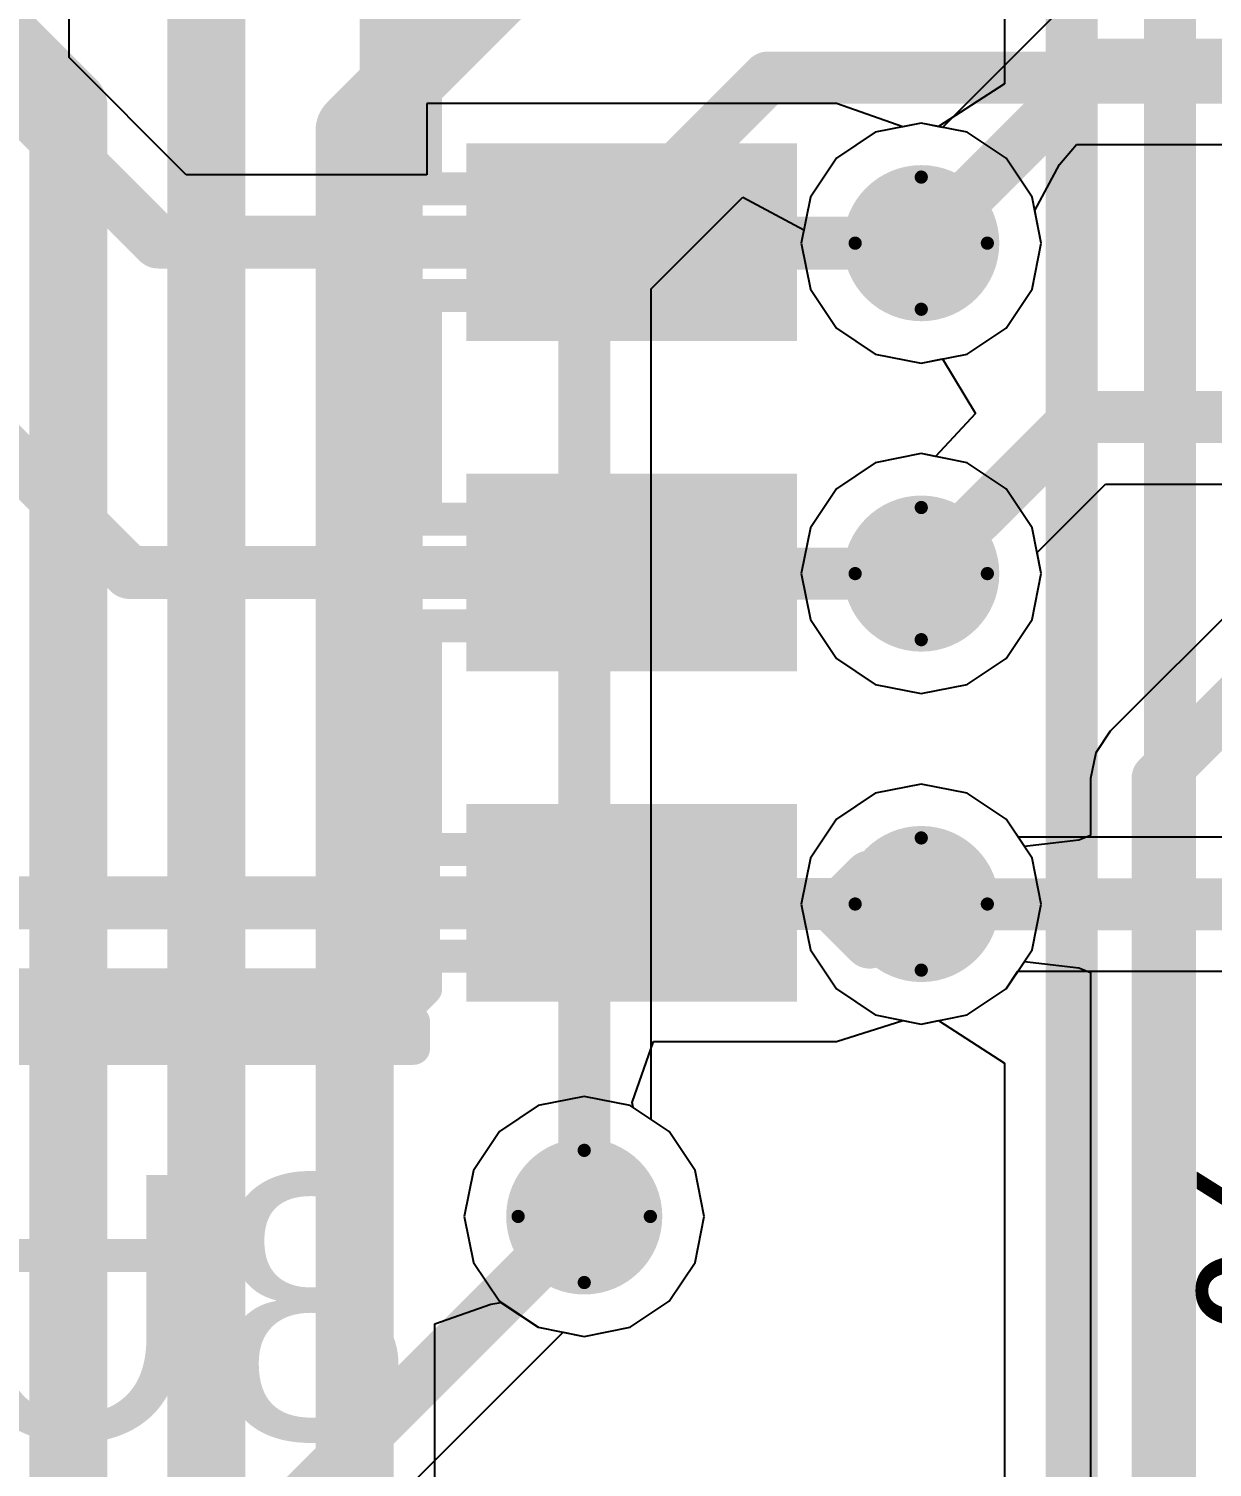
# Model space of a CAD drawing. Header units: millimetres. Extents: x -16 to 330, y -45 to 150.
# Drawn here: x 73.06 to 77.6, y 42.89 to 48.42 of the extents above; entities that cross this region are included whole.
import ezdxf

# ---------------------------------------------------------------- set-up
doc = ezdxf.new("R2010")
doc.units = ezdxf.units.MM
for name, color, linetype in [('BottomLayer', 5, 'Continuous'), ('BottomSolder', 6, 'Continuous'), ('DrillDrawing', 1, 'Continuous'), ('Mechanical13', 56, 'Continuous'), ('MidLayer1', 16, 'Continuous'), ('MidLayer2', 76, 'Continuous'), ('TopLayer', 1, 'Continuous'), ('TopOverlay', 2, 'Continuous'), ('TopPaste', 8, 'Continuous'), ('TopSolder', 216, 'Continuous'), ('ViaHoleLayer', 16, 'Continuous')]:
    doc.layers.add(name, color=color, linetype=linetype)
doc.styles.add('Arial', font='arial.ttf', dxfattribs={"height": 0.2})

# ---------------------------------------------------------------- blocks, each defined once
blk = doc.blocks.new('16_SOIC_72')
at = {"layer": 'TopLayer'}
for points in [[(-0.635, 0.38000051), (0.635, 0.38000051), (0.635, -0.38000051), (-0.635, -0.38000051)], [(-0.635, -0.8899994899999999), (0.635, -0.8899994899999999), (0.635, -1.65000051), (-0.635, -1.65000051)], [(-0.635, -2.15999949), (0.635, -2.15999949), (0.635, -2.92000051), (-0.635, -2.92000051)]]:
    blk.add_hatch(color=1, dxfattribs=at).paths.add_polyline_path(points)
at = {"layer": 'TopOverlay'}
blk.add_hatch(color=2, dxfattribs=at).paths.add_polyline_path([(0.7366, -0.254), (1.016, -0.254), (1.016, 0.2032), (0.7366, 0.2032)])
at = {"layer": 'TopPaste'}
for points in [[(-0.635, 0.38000051), (0.635, 0.38000051), (0.635, -0.38000051), (-0.635, -0.38000051)], [(-0.635, -0.8899994899999999), (0.635, -0.8899994899999999), (0.635, -1.65000051), (-0.635, -1.65000051)], [(-0.635, -2.15999949), (0.635, -2.15999949), (0.635, -2.92000051), (-0.635, -2.92000051)]]:
    blk.add_hatch(color=8, dxfattribs=at).paths.add_polyline_path(points)
at = {"layer": 'TopSolder'}
for points in [[(-0.635, 0.38000051), (0.635, 0.38000051), (0.635, -0.38000051), (-0.635, -0.38000051)], [(-0.635, -0.8899994899999999), (0.635, -0.8899994899999999), (0.635, -1.65000051), (-0.635, -1.65000051)], [(-0.635, -2.15999949), (0.635, -2.15999949), (0.635, -2.92000051), (-0.635, -2.92000051)]]:
    blk.add_hatch(color=216, dxfattribs=at).paths.add_polyline_path(points)
at = {"layer": 'TopOverlay'}
for points, const_width in [([(4.8768, 0.5588), (0.8382, 0.5588)], 0.127), ([(0.8382, 0.5588), (0.8382, 0.4571999999999999)], 0.127), ([(-0.9143999999999999, 0.1524), (-0.9143999999999999, -0.1016)], 0.1999996), ([(-0.7874, 0.0254), (-0.9143999999999999, 0.1524)], 0.1999996), ([(-0.7874, 0.0254), (-0.9143999999999999, -0.1016)], 0.1999996)]:
    blk.add_lwpolyline(points, dxfattribs=dict(at, const_width=const_width))
for points, const_width in [([(0.80645, 0.5588, 1), (0.86995, 0.5588, 1)], 0.0635), ([(0.80645, 0.5588, 1), (0.86995, 0.5588, 1)], 0.0635), ([(0.80645, 0.4571999999999999, 1), (0.86995, 0.4571999999999999, 1)], 0.0635), ([(-0.9643999, 0.1524, 1), (-0.8644000999999999, 0.1524, 1)], 0.0999998), ([(-0.9643999, 0.1524, 1), (-0.8644000999999999, 0.1524, 1)], 0.0999998), ([(-0.8373998999999999, 0.0254, 1), (-0.7374000999999999, 0.0254, 1)], 0.0999998), ([(-0.8373998999999999, 0.0254, 1), (-0.7374000999999999, 0.0254, 1)], 0.0999998), ([(-0.9643999, -0.1016, 1), (-0.8644000999999999, -0.1016, 1)], 0.0999998), ([(-0.9643999, -0.1016, 1), (-0.8644000999999999, -0.1016, 1)], 0.0999998)]:
    blk.add_lwpolyline(points, format="xyb", close=True, dxfattribs=dict(at, const_width=const_width))

msp = doc.modelspace()

# ---------------------------------------------------------------- hatches: boundary and pattern name
at = {"layer": 'BottomLayer'}
h = msp.add_hatch(color=5, dxfattribs=at)
edge = h.paths.add_edge_path()
edge.add_arc((76.4857881, 47.59961016), 0.2999994, 0, 360)
h = msp.add_hatch(color=5, dxfattribs=at)
edge = h.paths.add_edge_path()
edge.add_arc((76.4857881, 46.32961016), 0.2999994, 0, 360)
h = msp.add_hatch(color=5, dxfattribs=at)
edge = h.paths.add_edge_path()
edge.add_arc((76.4857881, 45.05961016), 0.2999994, 0, 360)
h = msp.add_hatch(color=5, dxfattribs=at)
edge = h.paths.add_edge_path()
edge.add_arc((75.19083767999999, 43.85881246), 0.2999994, 0, 360)
at = {"layer": 'BottomSolder'}
h = msp.add_hatch(color=6, dxfattribs=at)
edge = h.paths.add_edge_path()
edge.add_arc((76.4857881, 47.59961016), 0.1499997, 0, 360)
h = msp.add_hatch(color=6, dxfattribs=at)
edge = h.paths.add_edge_path()
edge.add_arc((76.4857881, 46.32961016), 0.1499997, 0, 360)
h = msp.add_hatch(color=6, dxfattribs=at)
edge = h.paths.add_edge_path()
edge.add_arc((76.4857881, 45.05961016), 0.1499997, 0, 360)
h = msp.add_hatch(color=6, dxfattribs=at)
edge = h.paths.add_edge_path()
edge.add_arc((75.19083767999999, 43.85881246), 0.1499997, 0, 360)
at = {"layer": 'MidLayer1'}
h = msp.add_hatch(color=16, dxfattribs=at)
edge = h.paths.add_edge_path()
edge.add_arc((76.4857881, 47.59961016), 0.2999994, 0, 360)
h = msp.add_hatch(color=16, dxfattribs=at)
edge = h.paths.add_edge_path()
edge.add_arc((76.4857881, 46.32961016), 0.2999994, 0, 360)
h = msp.add_hatch(color=16, dxfattribs=at)
edge = h.paths.add_edge_path()
edge.add_arc((76.4857881, 45.05961016), 0.2999994, 0, 360)
h = msp.add_hatch(color=16, dxfattribs=at)
edge = h.paths.add_edge_path()
edge.add_arc((75.19083767999999, 43.85881246), 0.2999994, 0, 360)
at = {"layer": 'MidLayer2'}
h = msp.add_hatch(color=76, dxfattribs=at)
edge = h.paths.add_edge_path()
edge.add_arc((76.4857881, 47.59961016), 0.2999994, 0, 360)
h = msp.add_hatch(color=76, dxfattribs=at)
edge = h.paths.add_edge_path()
edge.add_arc((76.4857881, 46.32961016), 0.2999994, 0, 360)
h = msp.add_hatch(color=76, dxfattribs=at)
edge = h.paths.add_edge_path()
edge.add_arc((76.4857881, 45.05961016), 0.2999994, 0, 360)
h = msp.add_hatch(color=76, dxfattribs=at)
edge = h.paths.add_edge_path()
edge.add_arc((75.19083767999999, 43.85881246), 0.2999994, 0, 360)
at = {"layer": 'TopLayer'}
h = msp.add_hatch(color=1, dxfattribs=at)
edge = h.paths.add_edge_path()
edge.add_arc((76.4857881, 47.59961016), 0.2999994, 0, 360)
h = msp.add_hatch(color=1, dxfattribs=at)
edge = h.paths.add_edge_path()
edge.add_arc((76.4857881, 46.32961016), 0.2999994, 0, 360)
h = msp.add_hatch(color=1, dxfattribs=at)
edge = h.paths.add_edge_path()
edge.add_arc((76.4857881, 45.05961016), 0.2999994, 0, 360)
h = msp.add_hatch(color=1, dxfattribs=at)
edge = h.paths.add_edge_path()
edge.add_arc((75.19083767999999, 43.85881246), 0.2999994, 0, 360)
at = {"layer": 'TopSolder'}
h = msp.add_hatch(color=216, dxfattribs=at)
edge = h.paths.add_edge_path()
edge.add_arc((76.4857881, 47.59961016), 0.1499997, 0, 360)
h = msp.add_hatch(color=216, dxfattribs=at)
edge = h.paths.add_edge_path()
edge.add_arc((76.4857881, 46.32961016), 0.1499997, 0, 360)
h = msp.add_hatch(color=216, dxfattribs=at)
edge = h.paths.add_edge_path()
edge.add_arc((76.4857881, 45.05961016), 0.1499997, 0, 360)
h = msp.add_hatch(color=216, dxfattribs=at)
edge = h.paths.add_edge_path()
edge.add_arc((75.19083767999999, 43.85881246), 0.1499997, 0, 360)
at = {"layer": 'ViaHoleLayer'}
h = msp.add_hatch(color=16, dxfattribs=at)
edge = h.paths.add_edge_path()
edge.add_arc((76.4857881, 47.59961016), 0.1499997, 0, 360)
h = msp.add_hatch(color=16, dxfattribs=at)
edge = h.paths.add_edge_path()
edge.add_arc((76.4857881, 46.32961016), 0.1499997, 0, 360)
h = msp.add_hatch(color=16, dxfattribs=at)
edge = h.paths.add_edge_path()
edge.add_arc((76.4857881, 45.05961016), 0.1499997, 0, 360)
h = msp.add_hatch(color=16, dxfattribs=at)
edge = h.paths.add_edge_path()
edge.add_arc((75.19083767999999, 43.85881246), 0.1499997, 0, 360)

# ---------------------------------------------------------------- linework, layer by layer
at = {"layer": 'BottomLayer'}
for p, q in [((77.01736692, 47.90166695999999), (77.0820658, 47.97870516)), ((77.0820658, 47.97870516), (79.32560208, 47.97870516)), ((76.92216771999999, 47.72470262), (77.01736692, 47.90166695999999)), ((75.44818286, 47.42366436), (75.80066373999999, 47.77614524)), ((75.80066373999999, 47.77614524), (76.03475268, 47.65102229999999)), ((76.94704956, 47.59961016), (76.92216771999999, 47.72470262)), ((76.03475268, 47.65102229999999), (76.02452663999999, 47.59961016)), ((76.02452663999999, 47.59961016), (76.05963706, 47.42309286)), ((76.91193913999999, 47.42309286), (76.94704956, 47.59961016)), ((75.44818286, 44.23095548), (75.44818286, 47.42366436)), ((76.05963706, 47.42309286), (76.15962669999999, 47.27344876)), ((76.8119495, 47.27344876), (76.91193913999999, 47.42309286)), ((76.15962669999999, 47.27344876), (76.3092708, 47.17345912)), ((76.6623054, 47.17345912), (76.8119495, 47.27344876)), ((76.3092708, 47.17345912), (76.4857881, 47.13834869999999)), ((76.4857881, 47.13834869999999), (76.6623054, 47.17345912)), ((76.4857881, 46.79087162), (76.3092708, 46.75576119999999)), ((76.6623054, 46.75576119999999), (76.4857881, 46.79087162)), ((76.3092708, 46.75576119999999), (76.15962669999999, 46.65577156)), ((76.8119495, 46.65577156), (76.6623054, 46.75576119999999)), ((76.15962669999999, 46.65577156), (76.05963706, 46.50612745999999)), ((76.91193913999999, 46.50612745999999), (76.8119495, 46.65577156)), ((76.05963706, 46.50612745999999), (76.02452663999999, 46.32961016)), ((76.94704956, 46.32961016), (76.91193913999999, 46.50612745999999)), ((78.00341777999999, 46.51578199999999), (77.21181662, 45.72418084)), ((76.02452663999999, 46.32961016), (76.05963706, 46.15309285999999)), ((76.91193913999999, 46.15309285999999), (76.94704956, 46.32961016)), ((76.05963706, 46.15309285999999), (76.15962669999999, 46.00344876)), ((76.8119495, 46.00344876), (76.91193913999999, 46.15309285999999)), ((76.15962669999999, 46.00344876), (76.3092708, 45.90345911999999)), ((76.6623054, 45.90345911999999), (76.8119495, 46.00344876)), ((76.3092708, 45.90345911999999), (76.4857881, 45.8683487)), ((76.4857881, 45.8683487), (76.6623054, 45.90345911999999)), ((77.21181662, 45.72418084), (77.1560306, 45.64069358)), ((77.1560306, 45.64069358), (77.13644212, 45.54221016)), ((76.4857881, 45.52087161999999), (76.3092708, 45.4857612)), ((76.6623054, 45.4857612), (76.4857881, 45.52087161999999)), ((77.13644212, 45.54221016), (77.13644212, 45.32252302)), ((76.3092708, 45.4857612), (76.15962669999999, 45.38577155999999)), ((76.8119495, 45.38577155999999), (76.6623054, 45.4857612)), ((76.15962669999999, 45.38577155999999), (76.05963706, 45.23612746)), ((76.88244212000001, 45.28027265999999), (76.8119495, 45.38577155999999)), ((77.09069417999999, 45.30491828), (76.88244212000001, 45.28027265999999)), ((77.13644212, 45.32252302), (77.09069417999999, 45.30491828)), ((76.05963706, 45.23612746), (76.02452663999999, 45.05961016)), ((76.02452663999999, 45.05961016), (76.05963706, 44.88309286)), ((76.05963706, 44.88309286), (76.15962669999999, 44.73344875999999)), ((76.8119495, 44.73344875999999), (76.88244212000001, 44.83894766)), ((76.88244212000001, 44.83894766), (77.09069417999999, 44.81430203999999)), ((77.09069417999999, 44.81430203999999), (77.13644212, 44.7966973)), ((77.13644212, 44.7966973), (77.13644212, 38.00340634)), ((76.15962669999999, 44.73344875999999), (76.3092708, 44.63345912)), ((76.6623054, 44.63345912), (76.8119495, 44.73344875999999)), ((76.3092708, 44.63345912), (76.4857881, 44.5983487)), ((76.4857881, 44.5983487), (76.6623054, 44.63345912)), ((75.51699907999999, 44.18497386), (75.44818286, 44.23095548)), ((75.61698872, 44.03532976), (75.51699907999999, 44.18497386)), ((75.65209913999999, 43.85881246), (75.61698872, 44.03532976)), ((75.61698872, 43.68229516), (75.65209913999999, 43.85881246)), ((75.51699907999999, 43.53265105999999), (75.61698872, 43.68229516)), ((74.61695008, 43.44620978), (74.83159786, 43.52110676)), ((74.83159786, 43.52110676), (74.87095008, 43.52845752)), ((74.87095008, 43.52845752), (75.01432038, 43.43266142)), ((75.36735498, 43.43266142), (75.51699907999999, 43.53265105999999)), ((74.61695008, 41.86159268), (74.61695008, 43.44620978)), ((75.01432038, 43.43266142), (75.19083767999999, 43.39755099999999)), ((75.19083767999999, 43.39755099999999), (75.36735498, 43.43266142))]:
    msp.add_line(p, q, dxfattribs=at)
for points, const_width in [([(71.18941566, 50.14381132), (73.20886806, 48.12435891999999)], 0.2999994), ([(73.73831582, 41.96697727999999), (73.73831582, 48.94415408)], 0.2999994), ([(74.3086271, 48.03387142), (75.148567, 48.87381131999999)], 0.2999994), ([(75.19083767999999, 47.53026054), (75.89662747999999, 48.23605034)], 0.1999996), ([(75.89662747999999, 48.23605034), (79.43219825999999, 48.23605034)], 0.1999996), ([(73.20886806, 42.1439594), (73.20886806, 48.12435891999999)], 0.2999994), ([(74.3086271, 41.86157997999999), (74.3086271, 48.03387142)], 0.2999994), ([(75.19083767999999, 43.85881246), (75.19083767999999, 47.53026054)], 0.1999996), ([(77.3937873, 45.54221016), (78.18538846, 46.33381132)], 0.1999996), ([(77.3937873, 37.89681016), (77.3937873, 45.54221016)], 0.1999996)]:
    msp.add_lwpolyline(points, dxfattribs=dict(at, const_width=const_width))
for points, const_width in [([(75.84662758, 48.23605034, 1), (75.94662738, 48.23605034, 1)], 0.0999998), ([(75.84662758, 48.23605034, 1), (75.94662738, 48.23605034, 1)], 0.0999998), ([(73.13386948, 48.12435891999999, 1), (73.28386664, 48.12435891999999, 1)], 0.1499997), ([(73.13386948, 48.12435891999999, 1), (73.28386664, 48.12435891999999, 1)], 0.1499997), ([(74.23362852, 48.03387142, 1), (74.38362568, 48.03387142, 1)], 0.1499997), ([(74.23362852, 48.03387142, 1), (74.38362568, 48.03387142, 1)], 0.1499997), ([(75.14083778, 47.53026054, 1), (75.24083758, 47.53026054, 1)], 0.0999998), ([(75.14083778, 47.53026054, 1), (75.24083758, 47.53026054, 1)], 0.0999998), ([(77.3437874, 45.54221016, 1), (77.44378719999999, 45.54221016, 1)], 0.0999998), ([(77.3437874, 45.54221016, 1), (77.44378719999999, 45.54221016, 1)], 0.0999998), ([(75.14083778, 43.85881246, 1), (75.24083758, 43.85881246, 1)], 0.0999998)]:
    msp.add_lwpolyline(points, format="xyb", close=True, dxfattribs=dict(at, const_width=const_width))
at = {"layer": 'DrillDrawing', "const_width": 0.0508}
for points in [[(76.23178809999999, 47.59961016), (76.4857881, 47.85361016)], [(76.4857881, 47.85361016), (76.7397881, 47.59961016)], [(76.23178809999999, 47.59961016), (76.4857881, 47.34561015999999)], [(76.4857881, 47.34561015999999), (76.7397881, 47.59961016)], [(76.23178809999999, 46.32961016), (76.4857881, 46.58361016)], [(76.4857881, 46.58361016), (76.7397881, 46.32961016)], [(76.23178809999999, 46.32961016), (76.4857881, 46.07561016)], [(76.4857881, 46.07561016), (76.7397881, 46.32961016)], [(76.23178809999999, 45.05961016), (76.4857881, 45.31361016)], [(76.4857881, 45.31361016), (76.7397881, 45.05961016)], [(76.23178809999999, 45.05961016), (76.4857881, 44.80561016)], [(76.4857881, 44.80561016), (76.7397881, 45.05961016)], [(74.93683768, 43.85881246), (75.19083767999999, 44.11281246)], [(75.19083767999999, 44.11281246), (75.44483768, 43.85881246)], [(74.93683768, 43.85881246), (75.19083767999999, 43.60481246)], [(75.19083767999999, 43.60481246), (75.44483768, 43.85881246)]]:
    msp.add_lwpolyline(points, dxfattribs=at)
at = {"layer": 'DrillDrawing', "const_width": 0.0254}
for points in [[(76.4730881, 47.85361016, 1), (76.49848809999999, 47.85361016, 1)], [(76.4730881, 47.85361016, 1), (76.49848809999999, 47.85361016, 1)], [(76.2190881, 47.59961016, 1), (76.2444881, 47.59961016, 1)], [(76.2190881, 47.59961016, 1), (76.2444881, 47.59961016, 1)], [(76.72708809999999, 47.59961016, 1), (76.7524881, 47.59961016, 1)], [(76.72708809999999, 47.59961016, 1), (76.7524881, 47.59961016, 1)], [(76.4730881, 47.34561015999999, 1), (76.49848809999999, 47.34561015999999, 1)], [(76.4730881, 47.34561015999999, 1), (76.49848809999999, 47.34561015999999, 1)], [(76.4730881, 46.58361016, 1), (76.49848809999999, 46.58361016, 1)], [(76.4730881, 46.58361016, 1), (76.49848809999999, 46.58361016, 1)], [(76.2190881, 46.32961016, 1), (76.2444881, 46.32961016, 1)], [(76.2190881, 46.32961016, 1), (76.2444881, 46.32961016, 1)], [(76.72708809999999, 46.32961016, 1), (76.7524881, 46.32961016, 1)], [(76.72708809999999, 46.32961016, 1), (76.7524881, 46.32961016, 1)], [(76.4730881, 46.07561016, 1), (76.49848809999999, 46.07561016, 1)], [(76.4730881, 46.07561016, 1), (76.49848809999999, 46.07561016, 1)], [(76.4730881, 45.31361016, 1), (76.49848809999999, 45.31361016, 1)], [(76.4730881, 45.31361016, 1), (76.49848809999999, 45.31361016, 1)], [(76.2190881, 45.05961016, 1), (76.2444881, 45.05961016, 1)], [(76.2190881, 45.05961016, 1), (76.2444881, 45.05961016, 1)], [(76.72708809999999, 45.05961016, 1), (76.7524881, 45.05961016, 1)], [(76.72708809999999, 45.05961016, 1), (76.7524881, 45.05961016, 1)], [(76.4730881, 44.80561016, 1), (76.49848809999999, 44.80561016, 1)], [(76.4730881, 44.80561016, 1), (76.49848809999999, 44.80561016, 1)], [(75.17813768, 44.11281246, 1), (75.20353768, 44.11281246, 1)], [(75.17813768, 44.11281246, 1), (75.20353768, 44.11281246, 1)], [(74.92413768, 43.85881246, 1), (74.94953767999999, 43.85881246, 1)], [(74.92413768, 43.85881246, 1), (74.94953767999999, 43.85881246, 1)], [(75.43213768, 43.85881246, 1), (75.45753767999999, 43.85881246, 1)], [(75.43213768, 43.85881246, 1), (75.45753767999999, 43.85881246, 1)], [(75.17813768, 43.60481246, 1), (75.20353768, 43.60481246, 1)], [(75.17813768, 43.60481246, 1), (75.20353768, 43.60481246, 1)]]:
    msp.add_lwpolyline(points, format="xyb", close=True, dxfattribs=at)
at = {"layer": 'Mechanical13', "const_width": 0.127}
for points in [[(74.50623655999999, 44.77131), (74.50623655999999, 54.2463101)], [(74.39140823999999, 44.82872416), (74.39140823999999, 54.18889594)], [(74.58123767999999, 47.80880963999999), (74.58123767999999, 48.66881046)], [(74.50623655999999, 47.80880963999999), (74.83123717999999, 47.80880963999999)], [(74.83123717999999, 47.80880963999999), (75.13123657999999, 47.80880963999999)], [(74.83123717999999, 47.39881046), (74.83123717999999, 47.80880963999999)], [(75.13123657999999, 47.80880963999999), (75.23123638, 47.80880963999999)], [(75.13123657999999, 47.39881046), (75.13123657999999, 47.80880963999999)], [(75.23123638, 47.80880963999999), (75.63123811999999, 47.80880963999999)], [(75.23123638, 47.39881046), (75.23123638, 47.80880963999999)], [(75.63123811999999, 47.39881046), (75.63123811999999, 47.80880963999999)], [(74.50623655999999, 47.39881046), (74.83123717999999, 47.39881046)], [(74.58123767999999, 46.53880964), (74.58123767999999, 47.39881046)], [(74.83123717999999, 47.39881046), (75.13123657999999, 47.39881046)], [(75.13123657999999, 47.39881046), (75.23123638, 47.39881046)], [(75.23123638, 47.39881046), (75.63123811999999, 47.39881046)], [(74.50623655999999, 46.53880964), (74.83123717999999, 46.53880964)], [(74.83123717999999, 46.53880964), (75.13123657999999, 46.53880964)], [(74.83123717999999, 46.12881046), (74.83123717999999, 46.53880964)], [(75.13123657999999, 46.53880964), (75.23123638, 46.53880964)], [(75.13123657999999, 46.12881046), (75.13123657999999, 46.53880964)], [(75.23123638, 46.53880964), (75.63123811999999, 46.53880964)], [(75.23123638, 46.12881046), (75.23123638, 46.53880964)], [(75.63123811999999, 46.12881046), (75.63123811999999, 46.53880964)], [(74.50623655999999, 46.12881046), (74.83123717999999, 46.12881046)], [(74.58123767999999, 45.26880964), (74.58123767999999, 46.12881046)], [(74.83123717999999, 46.12881046), (75.13123657999999, 46.12881046)], [(75.13123657999999, 46.12881046), (75.23123638, 46.12881046)], [(75.23123638, 46.12881046), (75.63123811999999, 46.12881046)], [(74.50623655999999, 45.26880964), (74.83123717999999, 45.26880964)], [(74.83123717999999, 45.26880964), (75.13123657999999, 45.26880964)], [(74.83123717999999, 44.85881045999999), (74.83123717999999, 45.26880964)], [(75.13123657999999, 45.26880964), (75.23123638, 45.26880964)], [(75.13123657999999, 44.85881045999999), (75.13123657999999, 45.26880964)], [(75.23123638, 45.26880964), (75.63123811999999, 45.26880964)], [(75.23123638, 44.85881045999999), (75.23123638, 45.26880964)], [(75.63123811999999, 44.85881045999999), (75.63123811999999, 45.26880964)], [(74.50623655999999, 44.85881045999999), (74.83123717999999, 44.85881045999999)], [(74.58123767999999, 44.73380943999999), (74.58123767999999, 44.85881045999999)], [(74.83123717999999, 44.85881045999999), (75.13123657999999, 44.85881045999999)], [(75.13123657999999, 44.85881045999999), (75.23123638, 44.85881045999999)], [(75.23123638, 44.85881045999999), (75.63123811999999, 44.85881045999999)], [(74.31132204000001, 44.74863796), (74.39140823999999, 44.82872416)], [(74.39140823999999, 44.82872416), (74.58123767999999, 44.73380943999999)], [(70.95115095999999, 44.74863796), (74.31132204000001, 44.74863796)], [(74.31132204000001, 44.74863796), (74.40623676, 44.55880852)], [(74.3687362, 44.63380964), (74.50623655999999, 44.77131)], [(74.40623676, 44.55880852), (74.58123767999999, 44.73380943999999)], [(70.8937368, 44.63380964), (74.3687362, 44.63380964)], [(70.85623623999999, 44.55880852), (74.40623676, 44.55880852)], [(69.85623824, 43.70881022), (73.82860266, 43.70881022)], [(69.85623824, 43.70881022), (73.82860266, 43.70881022)]]:
    msp.add_lwpolyline(points, dxfattribs=at)
at = {"layer": 'Mechanical13', "const_width": 0.0635}
for points in [[(74.47448656, 47.80880963999999, 1), (74.53798656, 47.80880963999999, 1)], [(74.54948768, 47.80880963999999, 1), (74.61298768, 47.80880963999999, 1)], [(74.79948718, 47.80880963999999, 1), (74.86298718, 47.80880963999999, 1)], [(74.79948718, 47.80880963999999, 1), (74.86298718, 47.80880963999999, 1)], [(74.79948718, 47.80880963999999, 1), (74.86298718, 47.80880963999999, 1)], [(75.09948657999999, 47.80880963999999, 1), (75.16298658, 47.80880963999999, 1)], [(75.09948657999999, 47.80880963999999, 1), (75.16298658, 47.80880963999999, 1)], [(75.09948657999999, 47.80880963999999, 1), (75.16298658, 47.80880963999999, 1)], [(75.19948638, 47.80880963999999, 1), (75.26298638, 47.80880963999999, 1)], [(75.19948638, 47.80880963999999, 1), (75.26298638, 47.80880963999999, 1)], [(75.19948638, 47.80880963999999, 1), (75.26298638, 47.80880963999999, 1)], [(75.59948812, 47.80880963999999, 1), (75.66298812, 47.80880963999999, 1)], [(75.59948812, 47.80880963999999, 1), (75.66298812, 47.80880963999999, 1)], [(74.47448656, 47.39881046, 1), (74.53798656, 47.39881046, 1)], [(74.54948768, 47.39881046, 1), (74.61298768, 47.39881046, 1)], [(74.79948718, 47.39881046, 1), (74.86298718, 47.39881046, 1)], [(74.79948718, 47.39881046, 1), (74.86298718, 47.39881046, 1)], [(74.79948718, 47.39881046, 1), (74.86298718, 47.39881046, 1)], [(75.09948657999999, 47.39881046, 1), (75.16298658, 47.39881046, 1)], [(75.09948657999999, 47.39881046, 1), (75.16298658, 47.39881046, 1)], [(75.09948657999999, 47.39881046, 1), (75.16298658, 47.39881046, 1)], [(75.19948638, 47.39881046, 1), (75.26298638, 47.39881046, 1)], [(75.19948638, 47.39881046, 1), (75.26298638, 47.39881046, 1)], [(75.19948638, 47.39881046, 1), (75.26298638, 47.39881046, 1)], [(75.59948812, 47.39881046, 1), (75.66298812, 47.39881046, 1)], [(75.59948812, 47.39881046, 1), (75.66298812, 47.39881046, 1)], [(74.47448656, 46.53880964, 1), (74.53798656, 46.53880964, 1)], [(74.54948768, 46.53880964, 1), (74.61298768, 46.53880964, 1)], [(74.79948718, 46.53880964, 1), (74.86298718, 46.53880964, 1)], [(74.79948718, 46.53880964, 1), (74.86298718, 46.53880964, 1)], [(74.79948718, 46.53880964, 1), (74.86298718, 46.53880964, 1)], [(75.09948657999999, 46.53880964, 1), (75.16298658, 46.53880964, 1)], [(75.09948657999999, 46.53880964, 1), (75.16298658, 46.53880964, 1)], [(75.09948657999999, 46.53880964, 1), (75.16298658, 46.53880964, 1)], [(75.19948638, 46.53880964, 1), (75.26298638, 46.53880964, 1)], [(75.19948638, 46.53880964, 1), (75.26298638, 46.53880964, 1)], [(75.19948638, 46.53880964, 1), (75.26298638, 46.53880964, 1)], [(75.59948812, 46.53880964, 1), (75.66298812, 46.53880964, 1)], [(75.59948812, 46.53880964, 1), (75.66298812, 46.53880964, 1)], [(74.47448656, 46.12881046, 1), (74.53798656, 46.12881046, 1)], [(74.54948768, 46.12881046, 1), (74.61298768, 46.12881046, 1)], [(74.79948718, 46.12881046, 1), (74.86298718, 46.12881046, 1)], [(74.79948718, 46.12881046, 1), (74.86298718, 46.12881046, 1)], [(74.79948718, 46.12881046, 1), (74.86298718, 46.12881046, 1)], [(75.09948657999999, 46.12881046, 1), (75.16298658, 46.12881046, 1)], [(75.09948657999999, 46.12881046, 1), (75.16298658, 46.12881046, 1)], [(75.09948657999999, 46.12881046, 1), (75.16298658, 46.12881046, 1)], [(75.19948638, 46.12881046, 1), (75.26298638, 46.12881046, 1)], [(75.19948638, 46.12881046, 1), (75.26298638, 46.12881046, 1)], [(75.19948638, 46.12881046, 1), (75.26298638, 46.12881046, 1)], [(75.59948812, 46.12881046, 1), (75.66298812, 46.12881046, 1)], [(75.59948812, 46.12881046, 1), (75.66298812, 46.12881046, 1)], [(74.47448656, 45.26880964, 1), (74.53798656, 45.26880964, 1)], [(74.54948768, 45.26880964, 1), (74.61298768, 45.26880964, 1)], [(74.79948718, 45.26880964, 1), (74.86298718, 45.26880964, 1)], [(74.79948718, 45.26880964, 1), (74.86298718, 45.26880964, 1)], [(74.79948718, 45.26880964, 1), (74.86298718, 45.26880964, 1)], [(75.09948657999999, 45.26880964, 1), (75.16298658, 45.26880964, 1)], [(75.09948657999999, 45.26880964, 1), (75.16298658, 45.26880964, 1)], [(75.09948657999999, 45.26880964, 1), (75.16298658, 45.26880964, 1)], [(75.19948638, 45.26880964, 1), (75.26298638, 45.26880964, 1)], [(75.19948638, 45.26880964, 1), (75.26298638, 45.26880964, 1)], [(75.19948638, 45.26880964, 1), (75.26298638, 45.26880964, 1)], [(75.59948812, 45.26880964, 1), (75.66298812, 45.26880964, 1)], [(75.59948812, 45.26880964, 1), (75.66298812, 45.26880964, 1)], [(74.47448656, 44.85881045999999, 1), (74.53798656, 44.85881045999999, 1)], [(74.54948768, 44.85881045999999, 1), (74.61298768, 44.85881045999999, 1)], [(74.79948718, 44.85881045999999, 1), (74.86298718, 44.85881045999999, 1)], [(74.79948718, 44.85881045999999, 1), (74.86298718, 44.85881045999999, 1)], [(74.79948718, 44.85881045999999, 1), (74.86298718, 44.85881045999999, 1)], [(75.09948657999999, 44.85881045999999, 1), (75.16298658, 44.85881045999999, 1)], [(75.09948657999999, 44.85881045999999, 1), (75.16298658, 44.85881045999999, 1)], [(75.09948657999999, 44.85881045999999, 1), (75.16298658, 44.85881045999999, 1)], [(75.19948638, 44.85881045999999, 1), (75.26298638, 44.85881045999999, 1)], [(75.19948638, 44.85881045999999, 1), (75.26298638, 44.85881045999999, 1)], [(75.19948638, 44.85881045999999, 1), (75.26298638, 44.85881045999999, 1)], [(75.59948812, 44.85881045999999, 1), (75.66298812, 44.85881045999999, 1)], [(75.59948812, 44.85881045999999, 1), (75.66298812, 44.85881045999999, 1)], [(74.35965824, 44.82872416, 1), (74.42315824, 44.82872416, 1)], [(74.35965824, 44.82872416, 1), (74.42315824, 44.82872416, 1)], [(74.35965824, 44.82872416, 1), (74.42315824, 44.82872416, 1)], [(74.27957203999999, 44.74863796, 1), (74.34307204, 44.74863796, 1)], [(74.27957203999999, 44.74863796, 1), (74.34307204, 44.74863796, 1)], [(74.27957203999999, 44.74863796, 1), (74.34307204, 44.74863796, 1)], [(74.47448656, 44.77131, 1), (74.53798656, 44.77131, 1)], [(74.47448656, 44.77131, 1), (74.53798656, 44.77131, 1)], [(74.54948768, 44.73380943999999, 1), (74.61298768, 44.73380943999999, 1)], [(74.54948768, 44.73380943999999, 1), (74.61298768, 44.73380943999999, 1)], [(74.54948768, 44.73380943999999, 1), (74.61298768, 44.73380943999999, 1)], [(74.3369862, 44.63380964, 1), (74.40048619999999, 44.63380964, 1)], [(74.3369862, 44.63380964, 1), (74.40048619999999, 44.63380964, 1)], [(74.37448676, 44.55880852, 1), (74.43798676, 44.55880852, 1)], [(74.37448676, 44.55880852, 1), (74.43798676, 44.55880852, 1)], [(74.37448676, 44.55880852, 1), (74.43798676, 44.55880852, 1)], [(73.79685266, 43.70881022, 1), (73.86035265999999, 43.70881022, 1)], [(73.79685266, 43.70881022, 1), (73.86035265999999, 43.70881022, 1)]]:
    msp.add_lwpolyline(points, format="xyb", close=True, dxfattribs=at)
at = {"layer": 'MidLayer1'}
for p, q in [((76.4857881, 48.06087162), (76.3092708, 48.0257612)), ((76.6623054, 48.0257612), (76.4857881, 48.06087162)), ((76.3092708, 48.0257612), (76.15962669999999, 47.92577155999999)), ((76.8119495, 47.92577155999999), (76.6623054, 48.0257612)), ((76.15962669999999, 47.92577155999999), (76.05963706, 47.77612746)), ((76.91193913999999, 47.77612746), (76.8119495, 47.92577155999999)), ((76.05963706, 47.77612746), (76.02452663999999, 47.59961016)), ((76.94704956, 47.59961016), (76.91193913999999, 47.77612746)), ((76.02452663999999, 47.59961016), (76.05963706, 47.42309286)), ((76.91193913999999, 47.42309286), (76.94704956, 47.59961016)), ((76.05963706, 47.42309286), (76.15962669999999, 47.27344876)), ((76.8119495, 47.27344876), (76.91193913999999, 47.42309286)), ((76.15962669999999, 47.27344876), (76.3092708, 47.17345912)), ((76.6623054, 47.17345912), (76.8119495, 47.27344876)), ((76.3092708, 47.17345912), (76.4857881, 47.13834869999999)), ((76.4857881, 47.13834869999999), (76.6623054, 47.17345912)), ((76.4857881, 46.79087162), (76.3092708, 46.75576119999999)), ((76.6623054, 46.75576119999999), (76.4857881, 46.79087162)), ((76.3092708, 46.75576119999999), (76.15962669999999, 46.65577156)), ((76.8119495, 46.65577156), (76.6623054, 46.75576119999999)), ((76.15962669999999, 46.65577156), (76.05963706, 46.50612745999999)), ((76.91193913999999, 46.50612745999999), (76.8119495, 46.65577156)), ((76.05963706, 46.50612745999999), (76.02452663999999, 46.32961016)), ((76.94704956, 46.32961016), (76.91193913999999, 46.50612745999999)), ((76.02452663999999, 46.32961016), (76.05963706, 46.15309285999999)), ((76.91193913999999, 46.15309285999999), (76.94704956, 46.32961016)), ((76.05963706, 46.15309285999999), (76.15962669999999, 46.00344876)), ((76.8119495, 46.00344876), (76.91193913999999, 46.15309285999999)), ((76.15962669999999, 46.00344876), (76.3092708, 45.90345911999999)), ((76.6623054, 45.90345911999999), (76.8119495, 46.00344876)), ((76.3092708, 45.90345911999999), (76.4857881, 45.8683487)), ((76.4857881, 45.8683487), (76.6623054, 45.90345911999999)), ((76.4857881, 45.52087161999999), (76.3092708, 45.4857612)), ((76.6623054, 45.4857612), (76.4857881, 45.52087161999999)), ((76.3092708, 45.4857612), (76.15962669999999, 45.38577155999999)), ((76.8119495, 45.38577155999999), (76.6623054, 45.4857612)), ((76.15962669999999, 45.38577155999999), (76.05963706, 45.23612746)), ((76.91193913999999, 45.23612746), (76.8119495, 45.38577155999999)), ((76.05963706, 45.23612746), (76.02452663999999, 45.05961016)), ((76.94704956, 45.05961016), (76.91193913999999, 45.23612746)), ((76.02452663999999, 45.05961016), (76.05963706, 44.88309286)), ((76.91193913999999, 44.88309286), (76.94704956, 45.05961016)), ((76.05963706, 44.88309286), (76.15962669999999, 44.73344875999999)), ((76.8119495, 44.73344875999999), (76.91193913999999, 44.88309286)), ((76.15962669999999, 44.73344875999999), (76.3092708, 44.63345912)), ((76.6623054, 44.63345912), (76.8119495, 44.73344875999999)), ((76.3092708, 44.63345912), (76.4857881, 44.5983487)), ((76.4857881, 44.5983487), (76.6623054, 44.63345912)), ((75.19083767999999, 44.32007391999999), (75.01432038, 44.2849635)), ((75.36735498, 44.2849635), (75.19083767999999, 44.32007391999999)), ((75.01432038, 44.2849635), (74.86467628, 44.18497386)), ((75.51699907999999, 44.18497386), (75.36735498, 44.2849635)), ((74.86467628, 44.18497386), (74.76468664000001, 44.03532976)), ((75.61698872, 44.03532976), (75.51699907999999, 44.18497386)), ((74.76468664000001, 44.03532976), (74.72957621999998, 43.85881246)), ((75.65209913999999, 43.85881246), (75.61698872, 44.03532976)), ((74.72957621999998, 43.85881246), (74.76468664000001, 43.68229516)), ((75.61698872, 43.68229516), (75.65209913999999, 43.85881246)), ((74.76468664000001, 43.68229516), (74.86467628, 43.53265105999999)), ((75.51699907999999, 43.53265105999999), (75.61698872, 43.68229516)), ((74.86467628, 43.53265105999999), (75.01432038, 43.43266142)), ((75.36735498, 43.43266142), (75.51699907999999, 43.53265105999999)), ((75.01432038, 43.43266142), (75.19083767999999, 43.39755099999999)), ((75.19083767999999, 43.39755099999999), (75.36735498, 43.43266142))]:
    msp.add_line(p, q, dxfattribs=at)
at = {"layer": 'MidLayer2'}
for p, q in [((76.98961741999999, 48.46738084), (76.56696142, 48.04472483999999)), ((76.4857881, 48.06087162), (76.3092708, 48.0257612)), ((76.56696142, 48.04472483999999), (76.4857881, 48.06087162)), ((76.3092708, 48.0257612), (76.15962669999999, 47.92577155999999)), ((76.15962669999999, 47.92577155999999), (76.05963706, 47.77612746)), ((76.05963706, 47.77612746), (76.02452663999999, 47.59961016)), ((76.02452663999999, 47.59961016), (76.05963706, 47.42309286)), ((76.05963706, 47.42309286), (76.15962669999999, 47.27344876)), ((76.15962669999999, 47.27344876), (76.3092708, 47.17345912)), ((76.3092708, 47.17345912), (76.4857881, 47.13834869999999)), ((76.4857881, 47.13834869999999), (76.56689284, 47.15448024)), ((76.56689284, 47.15448024), (76.69465991999999, 46.94554745999999)), ((76.69465991999999, 46.94554745999999), (76.54005011999999, 46.78007915999999)), ((76.4857881, 46.79087162), (76.3092708, 46.75576119999999)), ((76.54005011999999, 46.78007915999999), (76.4857881, 46.79087162)), ((76.3092708, 46.75576119999999), (76.15962669999999, 46.65577156)), ((76.93090278, 46.41078348), (77.19381055999999, 46.67369126)), ((77.19381055999999, 46.67369126), (79.44195694, 46.67369126)), ((76.15962669999999, 46.65577156), (76.05963706, 46.50612745999999)), ((76.05963706, 46.50612745999999), (76.02452663999999, 46.32961016)), ((76.94704956, 46.32961016), (76.93090278, 46.41078348)), ((76.02452663999999, 46.32961016), (76.05963706, 46.15309285999999)), ((76.91193913999999, 46.15309285999999), (76.94704956, 46.32961016)), ((76.05963706, 46.15309285999999), (76.15962669999999, 46.00344876)), ((76.8119495, 46.00344876), (76.91193913999999, 46.15309285999999)), ((76.15962669999999, 46.00344876), (76.3092708, 45.90345911999999)), ((76.6623054, 45.90345911999999), (76.8119495, 46.00344876)), ((76.3092708, 45.90345911999999), (76.4857881, 45.8683487)), ((76.4857881, 45.8683487), (76.6623054, 45.90345911999999)), ((76.4857881, 45.52087161999999), (76.3092708, 45.4857612)), ((76.6623054, 45.4857612), (76.4857881, 45.52087161999999)), ((76.3092708, 45.4857612), (76.15962669999999, 45.38577155999999)), ((76.8119495, 45.38577155999999), (76.6623054, 45.4857612)), ((76.15962669999999, 45.38577155999999), (76.05963706, 45.23612746)), ((76.85846452, 45.31615778), (76.8119495, 45.38577155999999)), ((82.56409445999999, 45.31615778), (76.85846452, 45.31615778)), ((76.05963706, 45.23612746), (76.02452663999999, 45.05961016)), ((76.02452663999999, 45.05961016), (76.05963706, 44.88309286)), ((76.05963706, 44.88309286), (76.15962669999999, 44.73344875999999)), ((76.8119495, 44.73344875999999), (76.85739772, 44.80146742)), ((76.85739772, 44.80146742), (82.56409445999999, 44.80146742)), ((76.15962669999999, 44.73344875999999), (76.3092708, 44.63345912)), ((76.6623054, 44.63345912), (76.8119495, 44.73344875999999)), ((76.3092708, 44.63345912), (76.4857881, 44.5983487)), ((76.4857881, 44.5983487), (76.6623054, 44.63345912)), ((75.19083767999999, 44.32007391999999), (75.01432038, 44.2849635)), ((75.36735498, 44.2849635), (75.19083767999999, 44.32007391999999)), ((75.01432038, 44.2849635), (74.86467628, 44.18497386)), ((75.51699907999999, 44.18497386), (75.36735498, 44.2849635)), ((74.86467628, 44.18497386), (74.76468664000001, 44.03532976)), ((75.61698872, 44.03532976), (75.51699907999999, 44.18497386)), ((74.76468664000001, 44.03532976), (74.72957621999998, 43.85881246)), ((75.65209913999999, 43.85881246), (75.61698872, 44.03532976)), ((74.72957621999998, 43.85881246), (74.76468664000001, 43.68229516)), ((75.61698872, 43.68229516), (75.65209913999999, 43.85881246)), ((74.76468664000001, 43.68229516), (74.86467628, 43.53265105999999)), ((75.51699907999999, 43.53265105999999), (75.61698872, 43.68229516)), ((74.86467628, 43.53265105999999), (75.01432038, 43.43266142)), ((75.36735498, 43.43266142), (75.51699907999999, 43.53265105999999)), ((75.01432038, 43.43266142), (75.19083767999999, 43.39755099999999)), ((75.19083767999999, 43.39755099999999), (75.36735498, 43.43266142))]:
    msp.add_line(p, q, dxfattribs=at)
at = {"layer": 'MidLayer2', "const_width": 0.1999996}
for points in [[(76.4857881, 47.59961016), (77.1715881, 48.28541016)], [(77.1715881, 48.28541016), (82.30963979999999, 48.28541016)], [(76.4857881, 47.59961016), (76.4979293, 47.59961016)], [(76.4857881, 46.32961016), (77.08721438, 46.93103644)], [(77.08721438, 46.93103644), (82.3348112, 46.93103644)], [(76.48658565999999, 45.0588126), (82.93623748, 45.0588126)]]:
    msp.add_lwpolyline(points, dxfattribs=at)
at = {"layer": 'MidLayer2', "const_width": 0.0999998}
for points in [[(77.12158819999999, 48.28541016, 1), (77.221588, 48.28541016, 1)], [(77.12158819999999, 48.28541016, 1), (77.221588, 48.28541016, 1)], [(76.43578819999999, 47.59961016, 1), (76.535788, 47.59961016, 1)], [(76.43578819999999, 47.59961016, 1), (76.535788, 47.59961016, 1)], [(76.44792939999999, 47.59961016, 1), (76.5479292, 47.59961016, 1)], [(77.03721447999999, 46.93103644, 1), (77.13721428, 46.93103644, 1)], [(77.03721447999999, 46.93103644, 1), (77.13721428, 46.93103644, 1)], [(76.43578819999999, 46.32961016, 1), (76.535788, 46.32961016, 1)], [(76.43658576, 45.0588126, 1), (76.53658556, 45.0588126, 1)]]:
    msp.add_lwpolyline(points, format="xyb", close=True, dxfattribs=at)
at = {"layer": 'TopLayer'}
for p, q in [((76.80624212, 52.26796251999999), (76.80624212, 48.2118162)), ((73.21145632, 48.31279136), (73.21145632, 51.39586114)), ((73.66146049999999, 47.86278718), (73.21145632, 48.31279136)), ((76.80624212, 48.2118162), (76.55223957999999, 48.04765345999999)), ((76.16038361999999, 48.13621056), (74.58558615999999, 48.13621056)), ((74.58558615999999, 48.13621056), (74.58558615999999, 47.86278718)), ((76.41438869999999, 48.04667048), (76.16038361999999, 48.1362131)), ((76.16038361999999, 48.1362131), (76.16038361999999, 48.13621056)), ((76.4857881, 48.06087162), (76.41438869999999, 48.04667048)), ((76.55223957999999, 48.04765345999999), (76.4857881, 48.06087162)), ((74.58558615999999, 47.86278718), (73.66146049999999, 47.86278718)), ((76.16038361999999, 44.53140954), (76.41438869999999, 44.61254983999999)), ((76.41438869999999, 44.61254983999999), (76.4857881, 44.5983487)), ((76.4857881, 44.5983487), (76.55223957999999, 44.61156686)), ((76.55223957999999, 44.61156686), (76.80624212, 44.44740412)), ((75.37511721999999, 44.29637826), (75.45732178, 44.53141208)), ((75.45732178, 44.53141208), (76.16038361999999, 44.53141208)), ((76.16038361999999, 44.53141208), (76.16038361999999, 44.53140954)), ((76.80624212, 44.44740412), (76.80624212, 42.45701694)), ((75.37865798, 44.27741208), (75.37511721999999, 44.29637826)), ((75.51699907999999, 44.18497386), (75.37865798, 44.27741208)), ((75.61698872, 44.03532976), (75.51699907999999, 44.18497386)), ((75.65209913999999, 43.85881246), (75.61698872, 44.03532976)), ((75.61698872, 43.68229516), (75.65209913999999, 43.85881246)), ((75.51699907999999, 43.53265105999999), (75.61698872, 43.68229516)), ((75.36735498, 43.43266142), (75.51699907999999, 43.53265105999999)), ((74.21582312, 42.51985654), (75.10966436, 43.41369778)), ((75.10966436, 43.41369778), (75.19083767999999, 43.39755099999999)), ((75.19083767999999, 43.39755099999999), (75.36735498, 43.43266142))]:
    msp.add_line(p, q, dxfattribs=at)
for points, const_width in [([(77.0635873, 36.42361016), (77.0635873, 52.26796251999999)], 0.1999996), ([(77.4413869, 41.1766131), (77.4413869, 51.12700975999999)], 0.1999996), ([(72.95248045999999, 48.20551954), (73.55418868, 47.60381132)], 0.2032), ([(73.55418868, 47.60381132), (75.37443649999999, 47.60381132)], 0.2032), ([(75.37443649999999, 47.60381132), (75.37863766, 47.59961016)], 0.1999996), ([(75.37863766, 47.59961016), (76.4857881, 47.59961016)], 0.2032), ([(72.27378483999999, 47.5030673), (73.44304082, 46.33381132)], 0.2032), ([(73.44304082, 46.33381132), (75.37443649999999, 46.33381132)], 0.2032), ([(75.37863766, 46.32961016), (76.4857881, 46.32961016)], 0.1999996), ([(72.92895498, 45.06381132), (75.37443649999999, 45.06381132)], 0.2032), ([(75.37863766, 45.05961016), (76.4857881, 45.05961016)], 0.1999996), ([(74.03385244, 42.70182722), (75.19083767999999, 43.85881246)], 0.1999996)]:
    msp.add_lwpolyline(points, dxfattribs=dict(at, const_width=const_width))
for points, const_width in [([(73.50338868, 47.60381132, 1), (73.60498868, 47.60381132, 1)], 0.1016), ([(73.50338868, 47.60381132, 1), (73.60498868, 47.60381132, 1)], 0.1016), ([(75.32363649999999, 47.60381132, 1), (75.4252365, 47.60381132, 1)], 0.1016), ([(75.3244366, 47.60381132, 1), (75.4244364, 47.60381132, 1)], 0.0999998), ([(75.32783765999999, 47.59961016, 1), (75.42943765999999, 47.59961016, 1)], 0.1016), ([(75.32863775999999, 47.59961016, 1), (75.42863756, 47.59961016, 1)], 0.0999998), ([(76.4349881, 47.59961016, 1), (76.53658809999999, 47.59961016, 1)], 0.1016), ([(73.39224082, 46.33381132, 1), (73.49384081999999, 46.33381132, 1)], 0.1016), ([(73.39224082, 46.33381132, 1), (73.49384081999999, 46.33381132, 1)], 0.1016), ([(75.32363649999999, 46.33381132, 1), (75.4252365, 46.33381132, 1)], 0.1016), ([(75.32863775999999, 46.32961016, 1), (75.42863756, 46.32961016, 1)], 0.0999998), ([(76.43578819999999, 46.32961016, 1), (76.535788, 46.32961016, 1)], 0.0999998), ([(75.32363649999999, 45.06381132, 1), (75.4252365, 45.06381132, 1)], 0.1016), ([(75.32863775999999, 45.05961016, 1), (75.42863756, 45.05961016, 1)], 0.0999998), ([(76.43578819999999, 45.05961016, 1), (76.535788, 45.05961016, 1)], 0.0999998), ([(75.14083778, 43.85881246, 1), (75.24083758, 43.85881246, 1)], 0.0999998)]:
    msp.add_lwpolyline(points, format="xyb", close=True, dxfattribs=dict(at, const_width=const_width))

# ---------------------------------------------------------------- block references
at = {"rotation": 180}
msp.add_blockref('16_SOIC_72', (75.37298616, 45.06381132), dxfattribs=at)

# ---------------------------------------------------------------- texts
at = {"layer": 'TopOverlay', "style": 'Arial'}
msp.add_text('%', height=0.635, rotation=270, dxfattribs=at).set_placement((77.54466837999999, 44.19249225999999))
msp.add_text('U8', height=1.016, dxfattribs=at).set_placement((72.72469579999999, 43.00237526))

doc.saveas('drawing.dxf')
